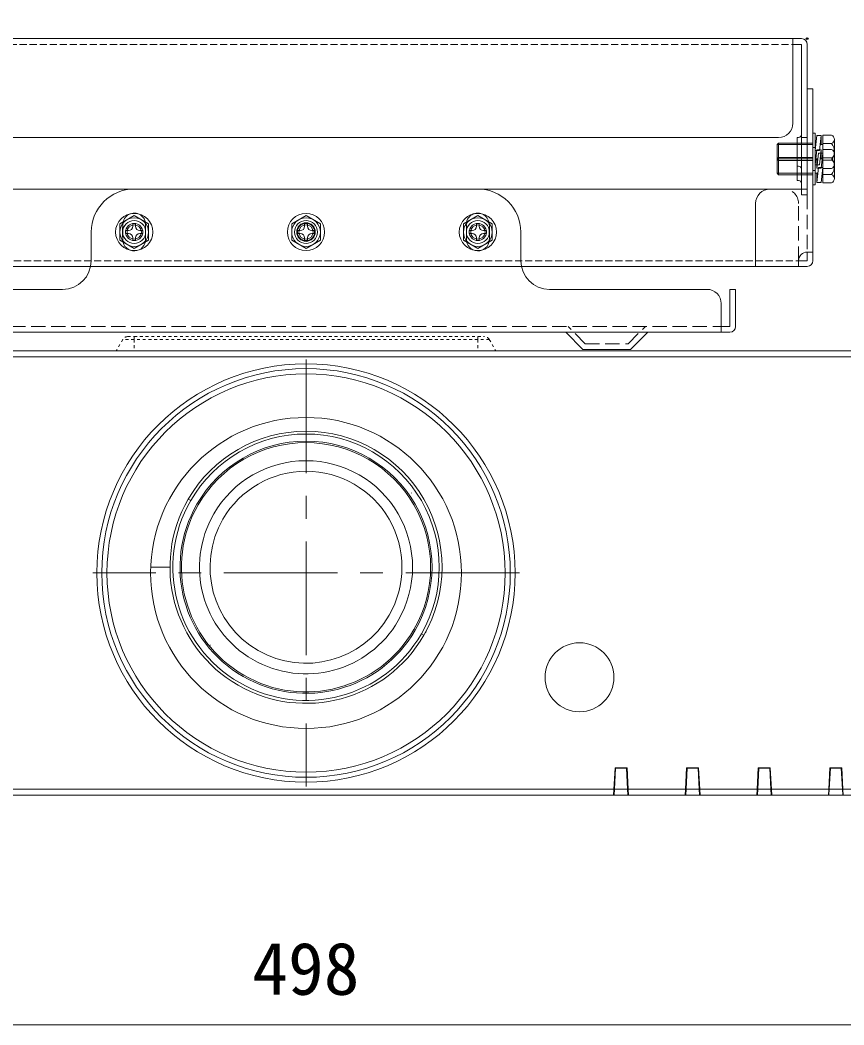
# Model space of a CAD drawing. Units: millimetres, scale not verified. Extents: x -63 to 62, y -57 to 57.
# Drawn here: x -35.38 to -6.61, y -2.92 to 32.16 of the extents above; entities that cross this region are included whole.
import ezdxf
from ezdxf.enums import TextEntityAlignment as Align

# ---------------------------------------------------------------- set-up
doc = ezdxf.new("R2010")
doc.units = ezdxf.units.MM
doc.header["$LTSCALE"] = 0.125
doc.header["$PDMODE"] = 32
doc.header["$PDSIZE"] = 0.0625
for name, pattern in [('USER1', [50.8, 31.75, -6.35, 6.35, -6.35]), ('USER3', [1.4, 0.7, -0.7]), ('USER5', [2.5, 2, -0.5]), ('USER6', [5.6, 4, -1.6])]:
    doc.linetypes.add(name, pattern=pattern)
for name, color, linetype, lineweight in [('0-0_0', 7, 'Continuous', 18), ('0-4_GAIKEI', 7, 'Continuous', 18), ('0-5_SUNPO', 7, 'Continuous', 18), ('0-7_KIJUN', 7, 'USER1', 18), ('0-8_S1', 1, 'Continuous', 18)]:
    doc.layers.add(name, color=color, linetype=linetype, lineweight=lineweight)
doc.layers.add('0-1_DEFPOINTS', color=7, linetype='Continuous')
doc.styles.add('ＭＳ ゴシック', font='')
doc.styles.get('ＭＳ ゴシック').set_extended_font_data('MS Gothic')

# ---------------------------------------------------------------- blocks, each defined once
blk = doc.blocks.new('_OPEN30')
at = {"layer": '0-0_0'}
blk.add_line((0, 0), (-1, 0), dxfattribs=at)
blk.add_lwpolyline([(-1, 0.26795), (0, 0), (-1, -0.26795)], dxfattribs=at)
blk = doc.blocks.new('D10')
at = {"layer": '0-1_DEFPOINTS'}
for p in [(-12.7362, 37.6169), (-47.7362, 31.6169), (-12.7362, 31.6169)]:
    blk.add_point(p, dxfattribs=at)
at = {"layer": '0-5_SUNPO'}
for p, q in [((-47.7362, 33.6169), (-47.7362, 39.6169)), ((-12.7362, 33.6169), (-12.7362, 39.6169)), ((-45.7362, 37.6169), (-14.7362, 37.6169))]:
    blk.add_line(p, q, dxfattribs=at)
at = {"layer": '0-5_SUNPO', "xscale": 2, "yscale": 2, "rotation": 180}
blk.add_blockref('_OPEN30', (-47.7362, 37.6169), dxfattribs=at)
at = {"layer": '0-5_SUNPO', "xscale": 2, "yscale": 2}
blk.add_blockref('_OPEN30', (-12.7362, 37.6169), dxfattribs=at)
at = {"layer": '0-5_SUNPO', "style": 'ＭＳ ゴシック'}
blk.add_text('350', height=1.833, dxfattribs=at).set_placement((-32.1112, 38.1169), align=Align.BOTTOM_LEFT)
blk = doc.blocks.new('D9')
at = {"layer": '0-5_SUNPO'}
blk.add_line((-7.3362, -2.807), (-53.1362, -2.807), dxfattribs=at)
at = {"layer": '0-5_SUNPO', "style": 'ＭＳ ゴシック'}
blk.add_text('498', height=1.833, dxfattribs=at).set_placement((-32.1112, -2.307), align=Align.BOTTOM_LEFT)

msp = doc.modelspace()

# ---------------------------------------------------------------- linework, layer by layer
at = {"layer": '0-4_GAIKEI', "color": 1, "linetype": 'USER3'}
for p, q in [((-31.3943, 21.0083), (-31.3943, 21.1083)), ((-19.3943, 21.0083), (-19.3943, 21.1083)), ((-31.793, 21.0083), (-32.0239, 20.6083)), ((-31.3943, 21.0083), (-31.3943, 20.6083)), ((-18.9957, 21.0083), (-19.3943, 21.0083)), ((-19.3943, 21.0083), (-19.3943, 20.6083)), ((-18.9957, 21.0083), (-18.7648, 20.6083))]:
    msp.add_line(p, q, dxfattribs=at)
at = {"layer": '0-4_GAIKEI'}
for p, q in [((-48.0544, 20.6083), (-2.7344, 20.6083)), ((-14.1547, 5.1083), (-14.6333, 5.1083)), ((-14.1539, 5.1584), (-14.1372, 5.1584)), ((-11.6547, 5.1083), (-12.1333, 5.1083)), ((-9.1547, 5.1083), (-9.6333, 5.1083)), ((-7.1515, 5.1584), (-7.1341, 5.1584)), ((-6.6547, 5.1083), (-7.1333, 5.1083)), ((-6.6346, 5.1083), (-6.6547, 5.1083)), ((-6.6346, 5.1083), (-2.7344, 5.1083))]:
    msp.add_line(p, q, dxfattribs=at)
at = {"layer": '0-4_GAIKEI', "color": 1}
for p, q in [((-2.7344, 20.4083), (-48.0544, 20.4083)), ((-29.4214, 15.3833), (-29.508, 15.4333)), ((-21.707, 15.6504), (-21.7079, 15.6497)), ((-30.1443, 13.0617), (-30.8155, 13.0617)), ((-21.5838, 10.8583), (-21.6271, 10.8833)), ((-21.2807, 10.6833), (-21.3673, 10.7333)), ((-28.7242, 10.3409), (-28.7235, 10.3414)), ((-14.584, 6.0483), (-14.6228, 5.3083)), ((-14.584, 6.0483), (-14.6049, 6.0483)), ((-14.6044, 6.0583), (-14.1844, 6.0583)), ((-14.5836, 6.0583), (-14.584, 6.0483)), ((-14.204, 6.0483), (-14.584, 6.0483)), ((-14.1652, 5.3083), (-14.204, 6.0483)), ((-14.204, 6.0483), (-14.1838, 6.0483)), ((-12.084, 6.0483), (-12.1228, 5.3083)), ((-12.1049, 6.0483), (-12.084, 6.0483)), ((-12.1044, 6.0583), (-11.6844, 6.0583)), ((-11.704, 6.0483), (-12.084, 6.0483)), ((-11.6652, 5.3083), (-11.704, 6.0483)), ((-11.704, 6.0483), (-11.6838, 6.0483)), ((-9.584, 6.0483), (-9.6228, 5.3083)), ((-9.6049, 6.0483), (-9.584, 6.0483)), ((-9.6044, 6.0583), (-9.1844, 6.0583)), ((-9.204, 6.0483), (-9.584, 6.0483)), ((-9.1652, 5.3083), (-9.204, 6.0483)), ((-9.204, 6.0483), (-9.1838, 6.0483)), ((-7.084, 6.0483), (-7.1228, 5.3083)), ((-7.1049, 6.0483), (-7.084, 6.0483)), ((-7.1044, 6.0583), (-6.6844, 6.0583)), ((-6.704, 6.0483), (-7.084, 6.0483)), ((-6.6652, 5.3083), (-6.704, 6.0483)), ((-6.704, 6.0483), (-6.6838, 6.0483)), ((-48.0544, 5.3083), (-14.6437, 5.3083)), ((-14.6333, 5.1083), (-14.6385, 5.4071)), ((-14.6333, 5.1083), (-14.6228, 5.3083)), ((-14.6228, 5.3083), (-14.1652, 5.3083)), ((-14.1652, 5.3083), (-14.1547, 5.1083)), ((-14.1497, 5.3971), (-14.1547, 5.1083)), ((-14.1451, 5.3083), (-12.1437, 5.3083)), ((-12.1333, 5.1083), (-12.1385, 5.4071)), ((-12.1333, 5.1083), (-12.1228, 5.3083)), ((-12.1228, 5.3083), (-11.6652, 5.3083)), ((-11.6652, 5.3083), (-11.6548, 5.1083)), ((-11.6497, 5.3971), (-11.6547, 5.1083)), ((-11.6451, 5.3083), (-9.6437, 5.3083)), ((-9.6333, 5.1083), (-9.6385, 5.4071)), ((-9.6333, 5.1083), (-9.6228, 5.3083)), ((-9.6228, 5.3083), (-9.1652, 5.3083)), ((-9.1652, 5.3083), (-9.1547, 5.1083)), ((-9.1497, 5.3971), (-9.1547, 5.1083)), ((-9.1451, 5.3083), (-7.1437, 5.3083)), ((-7.1333, 5.1083), (-7.1385, 5.4071)), ((-7.1333, 5.1083), (-7.1228, 5.3083)), ((-7.1228, 5.3083), (-6.6652, 5.3083)), ((-6.6652, 5.3083), (-6.6547, 5.1083)), ((-6.6497, 5.3971), (-6.6547, 5.1083)), ((-6.6451, 5.3083), (-4.6437, 5.3083)), ((-14.6359, 5.2584), (-14.6463, 5.2584)), ((-12.1254, 5.2584), (-12.1463, 5.2584)), ((-9.1424, 5.2584), (-9.1521, 5.2584)), ((-6.6424, 5.2584), (-6.6521, 5.2584))]:
    msp.add_line(p, q, dxfattribs=at)
at = {"layer": '0-4_GAIKEI', "color": 1, "linetype": 'USER3'}
for points in [[(-31.6198, 21.1083), (-31.3943, 21.1083), (-19.3943, 21.1083), (-19.169, 21.1083)], [(-19.3943, 21.0083), (-31.3943, 21.0083), (-31.793, 21.0083)]]:
    msp.add_lwpolyline(points, dxfattribs=at)
at = {"layer": '0-4_GAIKEI', "color": 1}
for points in [[(-14.6541, 5.1083), (-14.6437, 5.3083), (-14.6043, 6.0583)], [(-14.1844, 6.0583), (-14.145, 5.3083), (-14.1346, 5.1083)], [(-12.1541, 5.1083), (-12.1437, 5.3083), (-12.1044, 6.0583)], [(-11.6843, 6.0583), (-11.645, 5.3083), (-11.6346, 5.1083)], [(-9.6541, 5.1083), (-9.6437, 5.3083), (-9.6044, 6.0583)], [(-9.1844, 6.0583), (-9.1451, 5.3083), (-9.1346, 5.1083)], [(-7.1541, 5.1083), (-7.1437, 5.3083), (-7.1043, 6.0583)], [(-6.6844, 6.0583), (-6.645, 5.3083), (-6.6346, 5.1083)]]:
    msp.add_lwpolyline(points, dxfattribs=at)
at = {"layer": '0-4_GAIKEI'}
for points in [[(-14.6333, 5.1083), (-14.6541, 5.1083), (-48.0544, 5.1083)], [(-12.1333, 5.1083), (-12.1541, 5.1083), (-14.1346, 5.1083), (-14.1547, 5.1083)], [(-9.6333, 5.1083), (-9.6541, 5.1083), (-11.6346, 5.1083), (-11.6547, 5.1083)], [(-7.1333, 5.1083), (-7.1541, 5.1083), (-9.1346, 5.1083), (-9.1547, 5.1083)]]:
    msp.add_lwpolyline(points, dxfattribs=at)
at = {"layer": '0-4_GAIKEI', "color": 1}
for centre, radius in [((-25.3943, 12.8583), 7.3018), ((-25.3943, 12.8583), 7.1325), ((-25.3943, 12.8583), 6.95), ((-25.3943, 12.8583), 5.4268), ((-15.8443, 9.2183), 1.2024)]:
    msp.add_circle(centre, radius, dxfattribs=at)
at = {"layer": '0-4_GAIKEI', "color": 1, "linetype": 'USER3'}
for centre, start, end in [((-31.6198, 20.9083), 90, 149.99999), ((-19.169, 20.9083), 29.99996, 90)]:
    msp.add_arc(centre, 0.2, start, end, dxfattribs=at)
at = {"layer": '0-4_GAIKEI', "color": 1}
for centre, radius, start, end in [((-25.3943, 13.0583), 4.75, 329.99997, 149.99999), ((-25.3943, 13.0583), 4.65, 329.99997, 149.99999), ((-25.3943, 13.0583), 4.4, 329.99997, 149.99999), ((-25.3943, 13.0583), 4.35, 329.99997, 149.99999), ((-25.3943, 13.0583), 3.72, 329.99997, 149.99999), ((-25.3943, 13.0583), 3.3512, 329.99997, 149.99999), ((-25.3943, 13.0583), 4.75, 150, 329.99997), ((-25.3943, 13.0583), 4.65, 150, 329.99997), ((-25.3943, 13.0583), 4.4, 150, 329.99997), ((-25.3943, 13.0583), 4.35, 150, 329.99997), ((-25.3943, 13.0583), 3.72, 150, 329.99997), ((-25.3943, 13.0583), 3.3512, 150, 329.99997), ((-21.2723, 10.8305), 0.0712, 306.25665, 359.99996)]:
    msp.add_arc(centre, radius, start, end, dxfattribs=at)
at = {"layer": '0-7_KIJUN'}
for p, q in [((-25.3944, 20.3083), (-25.3943, 5.4083)), ((-17.9443, 12.8583), (-32.8443, 12.8583))]:
    msp.add_line(p, q, dxfattribs=at)
at = {"layer": '0-8_S1'}
for p, q in [((-42.6943, 31.5085), (-8.0943, 31.5085)), ((-8.3943, 28.5585), (-8.3943, 31.5085)), ((-8.3943, 31.3085), (-8.0943, 31.3085)), ((-8.0943, 26.0585), (-8.0943, 31.3085)), ((-7.8943, 26.0585), (-7.8943, 31.3085)), ((-7.8943, 29.7585), (-7.6943, 29.7585)), ((-7.6943, 23.7585), (-7.6943, 29.7585)), ((-41.8943, 28.0585), (-8.8943, 28.0585)), ((-8.2443, 28.0585), (-8.1943, 28.0585)), ((-8.2443, 26.5585), (-8.2443, 28.0585)), ((-8.0943, 28.0585), (-7.8943, 28.0585)), ((-7.6943, 28.2085), (-7.6143, 28.2085)), ((-7.6143, 28.2085), (-7.6143, 26.4085)), ((-7.5543, 28.1335), (-7.6143, 27.6085)), ((-7.4043, 28.1335), (-7.5543, 28.1335)), ((-7.4643, 27.6085), (-7.4043, 28.1335)), ((-7.4043, 28.1335), (-7.4043, 27.8085)), ((-7.3443, 28.1359), (-7.3443, 26.4812)), ((-7.0443, 28.1359), (-7.3443, 28.1359)), ((-8.9443, 27.8085), (-8.8943, 27.8585)), ((-7.6943, 27.8085), (-8.9443, 27.8085)), ((-8.9443, 27.8085), (-8.9443, 26.8085)), ((-7.6943, 27.8585), (-8.8943, 27.8585)), ((-8.8943, 27.8585), (-8.8943, 26.7585)), ((-7.6943, 27.7085), (-7.6143, 27.7085)), ((-7.3443, 27.8085), (-7.4415, 27.8085)), ((-7.0443, 27.8472), (-7.3443, 27.8472)), ((-6.9443, 26.6255), (-6.9443, 27.9915)), ((-8.9443, 27.3085), (-8.8943, 27.3585)), ((-7.6943, 27.3585), (-8.8943, 27.3585)), ((-7.5543, 27.6335), (-7.6143, 27.1085)), ((-7.4643, 27.6085), (-7.6143, 27.6085)), ((-7.4043, 27.6335), (-7.5543, 27.6335)), ((-7.4943, 27.5085), (-7.5543, 26.9835)), ((-7.3443, 27.5085), (-7.4943, 27.5085)), ((-7.4643, 27.1085), (-7.4043, 27.6335)), ((-7.4043, 27.6335), (-7.4043, 27.3085)), ((-7.3443, 27.5085), (-7.4043, 26.9835)), ((-7.0443, 27.6359), (-7.3443, 27.6359)), ((-7.6943, 27.3085), (-8.9443, 27.3085)), ((-8.8943, 27.2585), (-8.9443, 27.3085)), ((-7.6943, 27.2585), (-8.8943, 27.2585)), ((-8.2443, 27.0585), (-8.1943, 27.0585)), ((-7.5172, 27.3085), (-7.6143, 27.3085)), ((-7.4643, 27.1085), (-7.6143, 27.1085)), ((-7.5543, 27.3085), (-7.5543, 26.9835)), ((-7.4943, 27.0085), (-7.5543, 26.4835)), ((-7.3443, 27.0085), (-7.4943, 27.0085)), ((-7.3443, 27.3085), (-7.4415, 27.3085)), ((-7.3443, 27.0085), (-7.4043, 26.4835)), ((-7.0443, 27.3472), (-7.3443, 27.3472)), ((-7.0443, 27.2698), (-7.3443, 27.2698)), ((-7.6943, 26.8085), (-8.9443, 26.8085)), ((-8.8943, 26.7585), (-8.9443, 26.8085)), ((-7.6943, 26.7585), (-8.8943, 26.7585)), ((-7.6943, 26.9085), (-7.6143, 26.9085)), ((-7.5172, 26.8085), (-7.6143, 26.8085)), ((-7.4043, 26.9835), (-7.5543, 26.9835)), ((-7.5543, 26.8085), (-7.5543, 26.4835)), ((-7.0443, 26.9812), (-7.3443, 26.9812)), ((-7.0443, 26.7698), (-7.3443, 26.7698)), ((-8.2443, 26.5585), (-8.1943, 26.5585)), ((-7.6943, 26.4085), (-7.6143, 26.4085)), ((-7.4043, 26.4835), (-7.5543, 26.4835)), ((-7.0443, 26.4812), (-7.3443, 26.4812)), ((-42.8943, 26.2585), (-7.8943, 26.2585)), ((-8.0943, 26.0585), (-7.8943, 26.0585)), ((-9.6943, 23.5585), (-9.6943, 25.7585)), ((-31.8943, 25.0472), (-31.3943, 25.3359)), ((-30.8943, 25.0472), (-31.3944, 25.3359)), ((-25.8943, 25.0472), (-25.3943, 25.3359)), ((-24.8943, 25.0472), (-25.3944, 25.3359)), ((-19.8943, 25.0472), (-19.3943, 25.3359)), ((-18.8943, 25.0472), (-19.3944, 25.3359)), ((-31.8943, 24.4698), (-31.8943, 25.0472)), ((-31.4443, 25.0585), (-31.3443, 25.0585)), ((-31.4443, 24.9585), (-31.4443, 25.0585)), ((-31.3443, 24.9585), (-31.3443, 25.0585)), ((-30.8943, 24.4698), (-30.8943, 25.0472)), ((-25.8943, 24.4698), (-25.8943, 25.0472)), ((-25.4443, 24.9585), (-25.4443, 25.0585)), ((-25.4443, 25.0585), (-25.3443, 25.0585)), ((-25.3443, 24.9585), (-25.3443, 25.0585)), ((-24.8943, 24.4698), (-24.8943, 25.0472)), ((-19.8943, 24.4698), (-19.8943, 25.0472)), ((-19.4443, 25.0585), (-19.3443, 25.0585)), ((-19.4443, 24.9585), (-19.4443, 25.0585)), ((-19.3443, 24.9585), (-19.3443, 25.0585)), ((-18.8943, 24.4698), (-18.8943, 25.0472)), ((-32.8943, 23.7585), (-32.8943, 24.7585)), ((-31.6943, 24.8085), (-31.5943, 24.8085)), ((-31.6943, 24.7085), (-31.6943, 24.8085)), ((-31.6943, 24.7085), (-31.5943, 24.7085)), ((-31.4443, 24.4585), (-31.4443, 24.5585)), ((-31.3443, 24.4585), (-31.3443, 24.5585)), ((-31.1943, 24.8085), (-31.0943, 24.8085)), ((-31.1943, 24.7085), (-31.0943, 24.7085)), ((-31.0943, 24.7085), (-31.0943, 24.8085)), ((-25.6943, 24.8085), (-25.5943, 24.8085)), ((-25.6943, 24.7085), (-25.6943, 24.8085)), ((-25.6943, 24.7085), (-25.5943, 24.7085)), ((-25.4443, 24.4585), (-25.4443, 24.5585)), ((-25.3443, 24.4585), (-25.3443, 24.5585)), ((-25.1943, 24.8085), (-25.0943, 24.8085)), ((-25.1943, 24.7085), (-25.0943, 24.7085)), ((-25.0943, 24.7085), (-25.0943, 24.8085)), ((-19.6943, 24.8085), (-19.5943, 24.8085)), ((-19.6943, 24.7085), (-19.6943, 24.8085)), ((-19.6943, 24.7085), (-19.5943, 24.7085)), ((-19.4443, 24.4585), (-19.4443, 24.5585)), ((-19.3443, 24.4585), (-19.3443, 24.5585)), ((-19.1943, 24.8085), (-19.0943, 24.8085)), ((-19.1943, 24.7085), (-19.0943, 24.7085)), ((-19.0943, 24.7085), (-19.0943, 24.8085)), ((-17.8943, 23.7585), (-17.8943, 24.7585)), ((-31.3943, 24.1812), (-31.8944, 24.4698)), ((-31.4443, 24.4585), (-31.3443, 24.4585)), ((-31.3943, 24.1812), (-30.8943, 24.4698)), ((-25.3943, 24.1812), (-25.8944, 24.4698)), ((-25.4443, 24.4585), (-25.3443, 24.4585)), ((-25.3943, 24.1812), (-24.8943, 24.4698)), ((-19.3943, 24.1812), (-19.8944, 24.4698)), ((-19.4443, 24.4585), (-19.3443, 24.4585)), ((-19.3943, 24.1812), (-18.8943, 24.4698)), ((-7.8943, 24.0585), (-7.6943, 24.0585)), ((-7.8943, 23.7585), (-7.8943, 24.0585)), ((-42.8943, 23.5585), (-7.8943, 23.5585)), ((-8.1943, 23.7585), (-7.8943, 23.7585)), ((-8.1943, 23.7585), (-8.1943, 23.5585)), ((-39.3943, 22.7585), (-33.8943, 22.7585)), ((-16.8943, 22.7585), (-11.3943, 22.7585)), ((-10.5943, 21.4585), (-10.5943, 22.7585)), ((-10.5943, 22.7585), (-10.3943, 22.7585)), ((-10.3943, 21.4585), (-10.3943, 22.7585)), ((-10.8943, 21.2585), (-10.8943, 22.2585)), ((-10.8943, 21.4585), (-10.5943, 21.4585)), ((-40.1943, 21.2585), (-10.5943, 21.2585)), ((-15.7272, 20.6585), (-16.3272, 21.2585)), ((-14.0615, 20.6585), (-13.4615, 21.2585)), ((-15.7272, 20.6585), (-14.0615, 20.6585))]:
    msp.add_line(p, q, dxfattribs=at)
at = {"layer": '0-8_S1', "linetype": 'USER5'}
for p, q in [((-42.3943, 31.3085), (-8.3943, 31.3085)), ((-42.5943, 23.7585), (-8.1943, 23.7585))]:
    msp.add_line(p, q, dxfattribs=at)
at = {"layer": '0-8_S1', "linetype": 'USER6'}
for p, q in [((-7.8943, 26.0585), (-7.8943, 24.0585)), ((-8.1943, 23.7585), (-8.1943, 25.7585)), ((-39.8943, 21.4585), (-10.8943, 21.4585)), ((-15.6443, 20.8585), (-16.2443, 21.4585)), ((-14.1443, 20.8585), (-13.5443, 21.4585)), ((-15.6443, 20.8585), (-14.1443, 20.8585))]:
    msp.add_line(p, q, dxfattribs=at)
at = {"layer": '0-8_S1'}
for centre, radius in [((-31.3943, 24.7585), 0.65), ((-31.3943, 24.7585), 0.5), ((-25.3943, 24.7585), 0.65), ((-25.3943, 24.7585), 0.5), ((-19.3943, 24.7585), 0.65), ((-19.3943, 24.7585), 0.5), ((-31.3943, 24.7585), 0.4), ((-31.3943, 24.7585), 0.3), ((-31.3943, 24.7585), 0.25), ((-25.3943, 24.7585), 0.4), ((-25.3943, 24.7585), 0.325), ((-25.3943, 24.7585), 0.3), ((-25.3943, 24.7585), 0.25), ((-19.3943, 24.7585), 0.4), ((-19.3943, 24.7585), 0.3), ((-19.3943, 24.7585), 0.25)]:
    msp.add_circle(centre, radius, dxfattribs=at)
for centre, radius, start, end in [((-8.0943, 31.3085), 0.2, 0, 90), ((-8.8943, 28.5585), 0.5, 270, 0), ((-8.1943, 28.1585), 0.1, 270, 0), ((-7.0985, 27.9915), 0.1542, 290.56998, 69.42989), ((-7.411, 27.5585), 0.4667, 321.7868, 38.21314), ((-7.0985, 27.4915), 0.1542, 290.56998, 69.42989), ((-8.1943, 26.9585), 0.1, 0, 90), ((-7.411, 27.0585), 0.4667, 321.7868, 38.21314), ((-7.0985, 27.1255), 0.1542, 290.56998, 69.42989), ((-7.0985, 26.6255), 0.1542, 290.56998, 69.42989), ((-8.1943, 26.4585), 0.1, 0, 90), ((-31.3943, 24.7585), 1.5, 90, 180), ((-19.3943, 24.7585), 1.5, 0, 90), ((-9.1943, 25.7585), 0.5, 90, 180), ((-31.3943, 25.0205), 0.4, 357.5, 177.5), ((-19.4001, 25.0202), 0.4, 2.5, 191.87068), ((-25.3943, 24.7585), 6.4057, 177.5, 182.5), ((-31.5943, 24.9585), 0.15, 270, 0), ((-31.1943, 24.9585), 0.15, 180, 270), ((-25.3943, 24.7585), 5.6057, 177.5, 182.5), ((-25.5943, 24.9585), 0.15, 270, 0), ((-25.1943, 24.9585), 0.15, 180, 270), ((-25.3943, 24.7585), 5.6057, 357.5, 3.16569), ((-19.5943, 24.9585), 0.15, 270, 0), ((-19.1943, 24.9585), 0.15, 180, 270), ((-25.3943, 24.7585), 6.4057, 357.5, 2.5), ((-31.5943, 24.5585), 0.15, 0, 90), ((-31.1943, 24.5585), 0.15, 90, 180), ((-25.5943, 24.5585), 0.15, 0, 90), ((-25.1943, 24.5585), 0.15, 90, 180), ((-19.5943, 24.5585), 0.15, 0, 90), ((-19.1943, 24.5585), 0.15, 90, 180), ((-31.3943, 24.4965), 0.4, 182.5, 2.5), ((-19.3943, 24.4965), 0.4, 177.5, 357.5), ((-7.8943, 23.7585), 0.3, 90, 180), ((-33.8943, 23.7585), 1, 270, 0), ((-16.8943, 23.7585), 1, 180, 270), ((-7.8943, 23.7585), 0.2, 270, 0), ((-11.3943, 22.2585), 0.5, 0, 90), ((-10.5943, 21.4585), 0.2, 270, 0)]:
    msp.add_arc(centre, radius, start, end, dxfattribs=at)
at = {"layer": '0-8_S1', "linetype": 'USER6'}
msp.add_arc((-8.6943, 25.7585), 0.5, 0, 90, dxfattribs=at)

# ---------------------------------------------------------------- block references
at = {"layer": '0-5_SUNPO'}
for name in ['D10', 'D9']:
    msp.add_blockref(name, (4.8418, -0.1084), dxfattribs=at)

doc.saveas('drawing.dxf')
